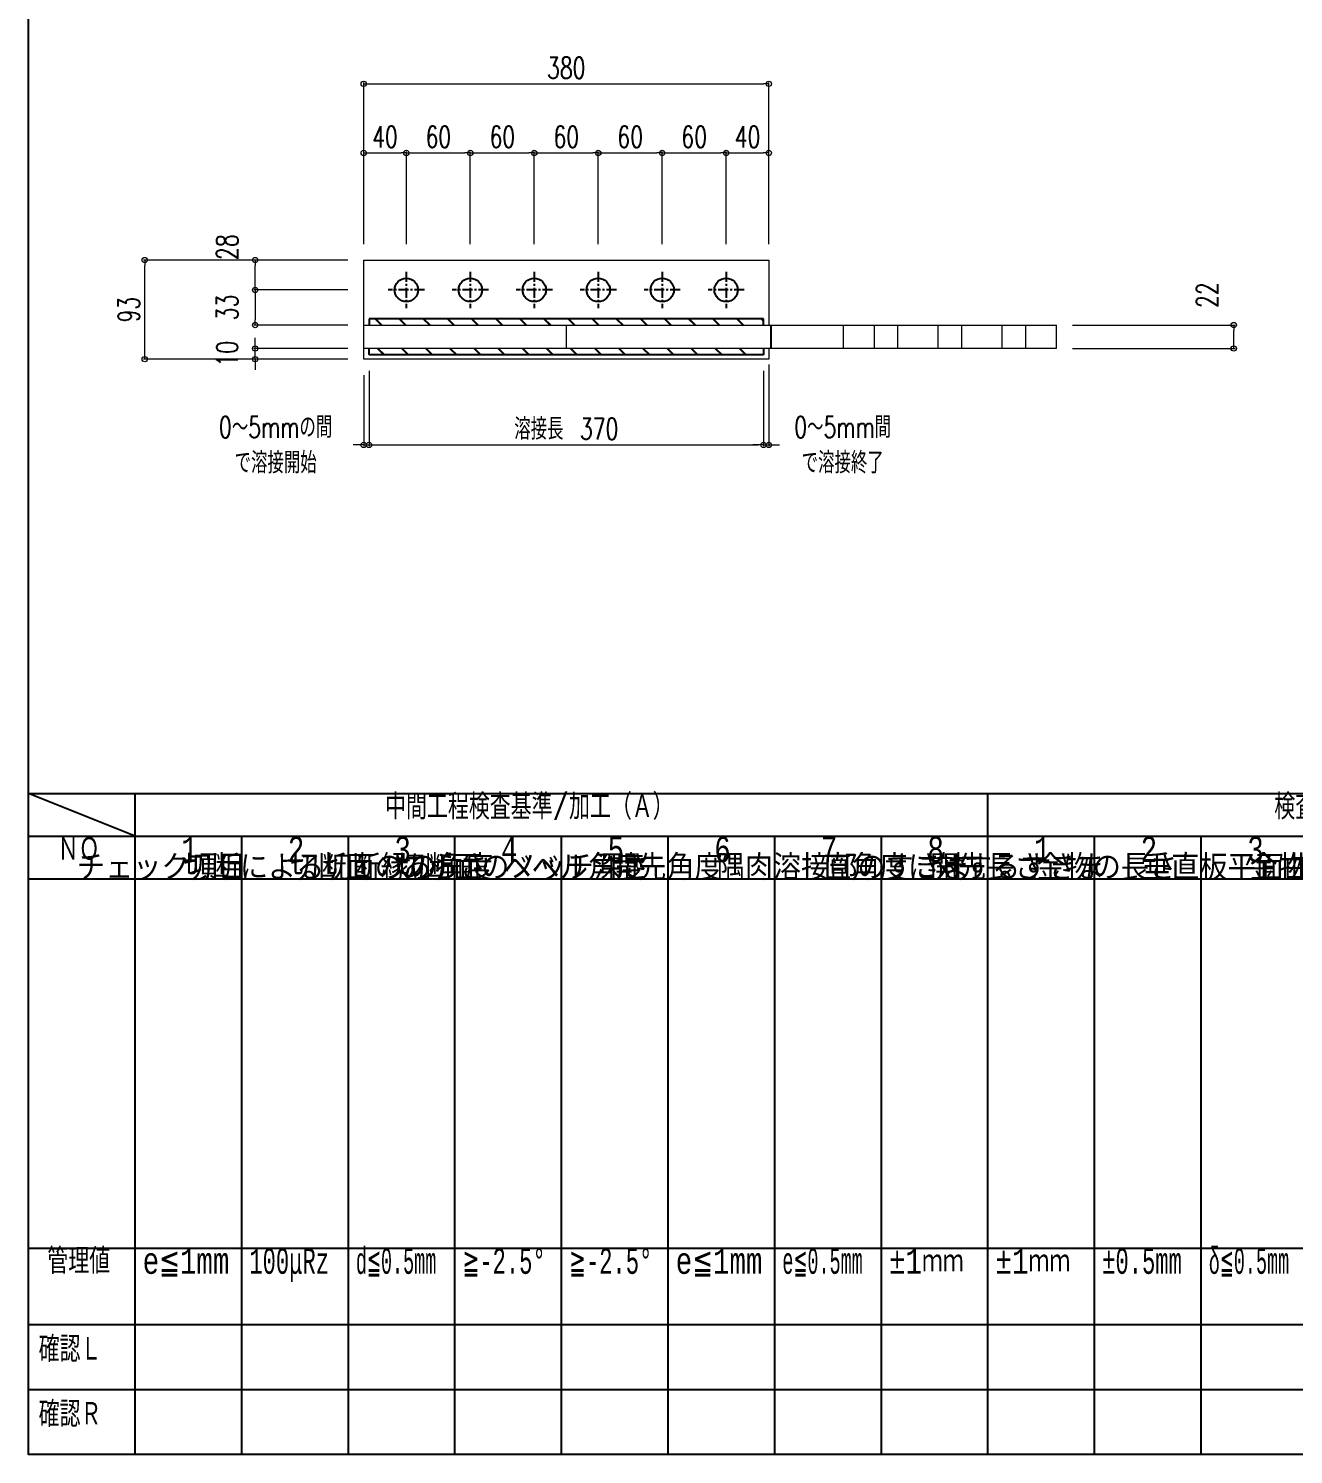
# Model space of a CAD drawing. Header units: millimetres. Extents: x -11384 to 29624, y 0 to 17788.
# Drawn here: x 3444 to 4631, y 2456 to 3794 of the extents above; entities that cross this region are included whole.
import ezdxf
from ezdxf.enums import TextEntityAlignment as Align

# ---------------------------------------------------------------- set-up
doc = ezdxf.new("R2010")
doc.units = ezdxf.units.MM
doc.header["$LTSCALE"] = 5
doc.linetypes.add('ACAD_ISO03W100', pattern=[30, 12, -18])
doc.linetypes.add('CENTER1', pattern=[10, 6.25, -1.25, 1.25, -1.25])
doc.layers.get('0').update_dxf_attribs({"color": 255})
doc.layers.get('DEFPOINTS').update_dxf_attribs({"color": 255})
for name, color, linetype in [('寸法', 4, 'Continuous'), ('文字', 7, 'Continuous'), ('溶接', 241, 'Continuous'), ('補助線', 7, 'ACAD_ISO03W100'), ('金物', 142, 'Continuous')]:
    doc.layers.add(name, color=color, linetype=linetype)
doc.styles.add('DLSTANDARD1', font='monotxt.shx', dxfattribs={"width": 0.6, "bigfont": 'extfont'})
doc.styles.add('KANJI', font='simplex.shx', dxfattribs={"width": 0.7, "bigfont": 'extfont2.shx'})
doc.styles.add('TATEGAKI', font='txt', dxfattribs={"bigfont": 'bigfont.shx'})
doc.dimstyles.new('一般寸法-小さめ', dxfattribs={"dimscale": 10, "dimtxt": 2, "dimasz": 0.5, "dimexe": 0.125, "dimexo": 1.5, "dimgap": 0.5, "dimtad": 1, "dimtxsty": 'KANJI', "dimblk": 'ORIGIN', "dimcen": 0, "dimclrd": 256, "dimclre": 256, "dimclrt": 256, "dimadec": 0, "dimazin": 0, "dimtfac": 1, "dimtmove": 2, "dimatfit": 2, "dimfxl": 0, "dimtolj": 2, "dimlwd": 5, "dimlwe": 5, "dimarcsym": 0})

# ---------------------------------------------------------------- blocks, each defined once
blk = doc.blocks.new('_Origin')
at = {"color": 0, "linetype": 'ByBlock', "lineweight": -2}
blk.add_line((0, 0), (-1, 0), dxfattribs=at)
blk.add_circle((0, 0), 0.5, dxfattribs=at)
blk = doc.blocks.new('*D726')
at = {"layer": 'DEFPOINTS', "color": 0, "transparency": 16777216}
for p in [(3553, 3576.6), (3758.4, 3576.6), (3758.4, 3483.6)]:
    blk.add_point(p, dxfattribs=at)
at = {"layer": '寸法', "lineweight": 5, "transparency": 16777216}
for p, q in [((3743.4, 3576.6), (3551.7, 3576.6)), ((3553, 3488.6), (3553, 3571.6)), ((3743.4, 3483.6), (3551.7, 3483.6))]:
    blk.add_line(p, q, dxfattribs=at)
at = {"layer": '寸法', "lineweight": 5, "transparency": 16777216, "xscale": 5, "yscale": 5, "zscale": 5}
for p, rotation in [((3553, 3576.6), 90), ((3553, 3483.6), 270)]:
    blk.add_blockref('_Origin', p, dxfattribs=dict(at, rotation=rotation))
at = {"layer": '寸法', "transparency": 16777216, "insert": (3538, 3530.1), "char_height": 20, "attachment_point": 5, "rotation": 90, "style": 'KANJI'}
blk.add_mtext('\\A2;93', dxfattribs=at)
blk = doc.blocks.new('*D727')
at = {"layer": 'DEFPOINTS', "color": 0, "transparency": 16777216}
for p in [(4408.4, 3515.6), (4574.5, 3515.6), (4408.4, 3493.6)]:
    blk.add_point(p, dxfattribs=at)
at = {"layer": '寸法', "lineweight": 5, "transparency": 16777216}
for p, q in [((4423.4, 3515.6), (4575.8, 3515.6)), ((4574.5, 3498.6), (4574.5, 3510.6)), ((4423.4, 3493.6), (4575.8, 3493.6))]:
    blk.add_line(p, q, dxfattribs=at)
at = {"layer": '寸法', "lineweight": 5, "transparency": 16777216, "xscale": 5, "yscale": 5, "zscale": 5}
for p, rotation in [((4574.5, 3515.6), 90), ((4574.5, 3493.6), 270)]:
    blk.add_blockref('_Origin', p, dxfattribs=dict(at, rotation=rotation))
at = {"layer": '寸法', "transparency": 16777216, "insert": (4549.5, 3543.7), "char_height": 20, "attachment_point": 5, "rotation": 90, "style": 'KANJI'}
blk.add_mtext('\\A2;22', dxfattribs=at)
blk = doc.blocks.new('*D723')
at = {"layer": 'DEFPOINTS', "color": 0, "transparency": 16777216}
for p in [(3656.6, 3576.6), (3758.4, 3576.6), (3758.4, 3548.6)]:
    blk.add_point(p, dxfattribs=at)
at = {"layer": '寸法', "lineweight": 5, "transparency": 16777216}
for p, q in [((3743.4, 3576.6), (3655.3, 3576.6)), ((3656.6, 3553.6), (3656.6, 3571.6)), ((3743.4, 3548.6), (3655.3, 3548.6))]:
    blk.add_line(p, q, dxfattribs=at)
at = {"layer": '寸法', "lineweight": 5, "transparency": 16777216, "xscale": 5, "yscale": 5, "zscale": 5}
for p, rotation in [((3656.6, 3576.6), 90), ((3656.6, 3548.6), 270)]:
    blk.add_blockref('_Origin', p, dxfattribs=dict(at, rotation=rotation))
at = {"layer": '寸法', "transparency": 16777216, "insert": (3630.3, 3588.7), "char_height": 20, "attachment_point": 5, "rotation": 90, "style": 'KANJI'}
blk.add_mtext('\\A2;28', dxfattribs=at)
blk = doc.blocks.new('*D724')
at = {"layer": 'DEFPOINTS', "color": 0, "transparency": 16777216}
for p in [(3656.6, 3493.6), (3758.4, 3493.6), (3758.4, 3483.6)]:
    blk.add_point(p, dxfattribs=at)
at = {"layer": '寸法', "lineweight": 5, "transparency": 16777216}
for p, q in [((3743.4, 3493.6), (3655.3, 3493.6)), ((3656.6, 3498.6), (3656.6, 3503.6)), ((3656.6, 3483.6), (3656.6, 3493.6)), ((3743.4, 3483.6), (3655.3, 3483.6)), ((3656.6, 3478.6), (3656.6, 3473.6))]:
    blk.add_line(p, q, dxfattribs=at)
at = {"layer": '寸法', "lineweight": 5, "transparency": 16777216, "xscale": 5, "yscale": 5, "zscale": 5}
for p, rotation in [((3656.6, 3493.6), 270), ((3656.6, 3483.6), 90)]:
    blk.add_blockref('_Origin', p, dxfattribs=dict(at, rotation=rotation))
at = {"layer": '寸法', "transparency": 16777216, "insert": (3630.3, 3488.7), "char_height": 20, "attachment_point": 5, "rotation": 90, "style": 'KANJI'}
blk.add_mtext('\\A2;10', dxfattribs=at)
blk = doc.blocks.new('*D725')
at = {"layer": 'DEFPOINTS', "color": 0, "transparency": 16777216}
for p in [(3758.4, 3548.6), (3656.6, 3515.6), (3758.4, 3515.6)]:
    blk.add_point(p, dxfattribs=at)
at = {"layer": '寸法', "lineweight": 5, "transparency": 16777216}
for p, q in [((3743.4, 3548.6), (3655.3, 3548.6)), ((3656.6, 3543.6), (3656.6, 3520.6)), ((3743.4, 3515.6), (3655.3, 3515.6))]:
    blk.add_line(p, q, dxfattribs=at)
at = {"layer": '寸法', "lineweight": 5, "transparency": 16777216, "xscale": 5, "yscale": 5, "zscale": 5}
for p, rotation in [((3656.6, 3548.6), 90), ((3656.6, 3515.6), 270)]:
    blk.add_blockref('_Origin', p, dxfattribs=dict(at, rotation=rotation))
at = {"layer": '寸法', "transparency": 16777216, "insert": (3630.3, 3532.1), "char_height": 20, "attachment_point": 5, "rotation": 90, "style": 'KANJI'}
blk.add_mtext('\\A2;33', dxfattribs=at)
blk = doc.blocks.new('*D769')
at = {"layer": 'DEFPOINTS', "color": 0, "linetype": 'Continuous', "transparency": 16777216}
for p in [(3758.4, 3483.6), (3763.4, 3483.6), (3763.4, 3403.1)]:
    blk.add_point(p, dxfattribs=at)
at = {"layer": '寸法', "linetype": 'Continuous', "lineweight": 5, "transparency": 16777216}
for p, q in [((3758.4, 3468.6), (3758.4, 3401.9)), ((3763.4, 3468.6), (3763.4, 3401.9)), ((3753.4, 3403.1), (3748.4, 3403.1)), ((3758.4, 3403.1), (3763.4, 3403.1)), ((3768.4, 3403.1), (3773.4, 3403.1))]:
    blk.add_line(p, q, dxfattribs=at)
at = {"layer": '寸法', "linetype": 'Continuous', "lineweight": 5, "transparency": 16777216, "xscale": 5, "yscale": 5, "zscale": 5}
blk.add_blockref('_Origin', (3758.4, 3403.1), dxfattribs=at)
at = {"layer": '寸法', "linetype": 'Continuous', "lineweight": 5, "transparency": 16777216, "xscale": 5, "yscale": 5, "zscale": 5, "rotation": 180}
blk.add_blockref('_Origin', (3763.4, 3403.1), dxfattribs=at)
at = {"layer": '寸法', "linetype": 'Continuous', "transparency": 16777216, "insert": (3675.8, 3403.1), "char_height": 20, "attachment_point": 5, "style": 'KANJI'}
blk.add_mtext('\\A2;0～5mmの間\\Pで溶接開始', dxfattribs=at)
blk = doc.blocks.new('*D770')
at = {"layer": 'DEFPOINTS', "color": 0, "linetype": 'Continuous', "transparency": 16777216}
for p in [(3763.4, 3487.6), (4133.4, 3487.6), (4133.4, 3403.1)]:
    blk.add_point(p, dxfattribs=at)
at = {"layer": '寸法', "linetype": 'Continuous', "lineweight": 5, "transparency": 16777216}
for p, q in [((3763.4, 3472.6), (3763.4, 3401.9)), ((4133.4, 3472.6), (4133.4, 3401.9)), ((3768.4, 3403.1), (4128.4, 3403.1))]:
    blk.add_line(p, q, dxfattribs=at)
at = {"layer": '寸法', "linetype": 'Continuous', "lineweight": 5, "transparency": 16777216, "xscale": 5, "yscale": 5, "zscale": 5, "rotation": 180}
blk.add_blockref('_Origin', (3763.4, 3403.1), dxfattribs=at)
at = {"layer": '寸法', "linetype": 'Continuous', "lineweight": 5, "transparency": 16777216, "xscale": 5, "yscale": 5, "zscale": 5}
blk.add_blockref('_Origin', (4133.4, 3403.1), dxfattribs=at)
at = {"layer": '寸法', "linetype": 'Continuous', "transparency": 16777216, "insert": (3948.4, 3418.1), "char_height": 20, "attachment_point": 5, "style": 'KANJI'}
blk.add_mtext('\\A2;溶接長\u3000370', dxfattribs=at)
blk = doc.blocks.new('*D771')
at = {"layer": 'DEFPOINTS', "color": 0, "linetype": 'Continuous', "transparency": 16777216}
for p in [(4138.4, 3493.6), (4133.4, 3487.6), (4138.4, 3403.1)]:
    blk.add_point(p, dxfattribs=at)
at = {"layer": '寸法', "linetype": 'Continuous', "lineweight": 5, "transparency": 16777216}
for p, q in [((4138.4, 3478.6), (4138.4, 3401.9)), ((4133.4, 3472.6), (4133.4, 3401.9)), ((4128.4, 3403.1), (4123.4, 3403.1)), ((4133.4, 3403.1), (4138.4, 3403.1)), ((4143.4, 3403.1), (4148.4, 3403.1))]:
    blk.add_line(p, q, dxfattribs=at)
at = {"layer": '寸法', "linetype": 'Continuous', "lineweight": 5, "transparency": 16777216, "xscale": 5, "yscale": 5, "zscale": 5}
blk.add_blockref('_Origin', (4133.4, 3403.1), dxfattribs=at)
at = {"layer": '寸法', "linetype": 'Continuous', "lineweight": 5, "transparency": 16777216, "xscale": 5, "yscale": 5, "zscale": 5, "rotation": 180}
blk.add_blockref('_Origin', (4138.4, 3403.1), dxfattribs=at)
at = {"layer": '寸法', "linetype": 'Continuous', "transparency": 16777216, "insert": (4207.7, 3403.1), "char_height": 20, "attachment_point": 5, "style": 'KANJI'}
blk.add_mtext('\\A2;0～5mm間\\Pで溶接終了', dxfattribs=at)
blk = doc.blocks.new('*D775')
at = {"layer": 'DEFPOINTS', "color": 0, "linetype": 'Continuous', "transparency": 16777216}
for p in [(3798.4, 3677.1), (3758.4, 3576.6), (3798.4, 3576.6)]:
    blk.add_point(p, dxfattribs=at)
at = {"layer": '寸法', "linetype": 'Continuous', "lineweight": 5, "transparency": 16777216}
for p, q in [((3758.4, 3591.6), (3758.4, 3678.3)), ((3763.4, 3677.1), (3793.4, 3677.1)), ((3798.4, 3591.6), (3798.4, 3678.3))]:
    blk.add_line(p, q, dxfattribs=at)
at = {"layer": '寸法', "linetype": 'Continuous', "lineweight": 5, "transparency": 16777216, "xscale": 5, "yscale": 5, "zscale": 5, "rotation": 180}
blk.add_blockref('_Origin', (3758.4, 3677.1), dxfattribs=at)
at = {"layer": '寸法', "linetype": 'Continuous', "lineweight": 5, "transparency": 16777216, "xscale": 5, "yscale": 5, "zscale": 5}
blk.add_blockref('_Origin', (3798.4, 3677.1), dxfattribs=at)
at = {"layer": '寸法', "linetype": 'Continuous', "transparency": 16777216, "insert": (3778.4, 3692.1), "char_height": 20, "attachment_point": 5, "style": 'KANJI'}
blk.add_mtext('\\A2;40', dxfattribs=at)
blk = doc.blocks.new('*D781')
at = {"layer": 'DEFPOINTS', "color": 0, "linetype": 'Continuous', "transparency": 16777216}
for p in [(3858.4, 3677.1), (3798.4, 3576.6), (3858.4, 3576.6)]:
    blk.add_point(p, dxfattribs=at)
at = {"layer": '寸法', "linetype": 'Continuous', "lineweight": 5, "transparency": 16777216}
for p, q in [((3798.4, 3591.6), (3798.4, 3678.3)), ((3803.4, 3677.1), (3853.4, 3677.1)), ((3858.4, 3591.6), (3858.4, 3678.3))]:
    blk.add_line(p, q, dxfattribs=at)
at = {"layer": '寸法', "linetype": 'Continuous', "lineweight": 5, "transparency": 16777216, "xscale": 5, "yscale": 5, "zscale": 5, "rotation": 180}
blk.add_blockref('_Origin', (3798.4, 3677.1), dxfattribs=at)
at = {"layer": '寸法', "linetype": 'Continuous', "lineweight": 5, "transparency": 16777216, "xscale": 5, "yscale": 5, "zscale": 5}
blk.add_blockref('_Origin', (3858.4, 3677.1), dxfattribs=at)
at = {"layer": '寸法', "linetype": 'Continuous', "transparency": 16777216, "insert": (3828.4, 3692.1), "char_height": 20, "attachment_point": 5, "style": 'KANJI'}
blk.add_mtext('\\A2;60', dxfattribs=at)
blk = doc.blocks.new('*D776')
at = {"layer": 'DEFPOINTS', "color": 0, "linetype": 'Continuous', "transparency": 16777216}
for p in [(3918.4, 3677.1), (3858.4, 3576.6), (3918.4, 3576.6)]:
    blk.add_point(p, dxfattribs=at)
at = {"layer": '寸法', "linetype": 'Continuous', "lineweight": 5, "transparency": 16777216}
for p, q in [((3858.4, 3591.6), (3858.4, 3678.3)), ((3863.4, 3677.1), (3913.4, 3677.1)), ((3918.4, 3591.6), (3918.4, 3678.3))]:
    blk.add_line(p, q, dxfattribs=at)
at = {"layer": '寸法', "linetype": 'Continuous', "lineweight": 5, "transparency": 16777216, "xscale": 5, "yscale": 5, "zscale": 5, "rotation": 180}
blk.add_blockref('_Origin', (3858.4, 3677.1), dxfattribs=at)
at = {"layer": '寸法', "linetype": 'Continuous', "lineweight": 5, "transparency": 16777216, "xscale": 5, "yscale": 5, "zscale": 5}
blk.add_blockref('_Origin', (3918.4, 3677.1), dxfattribs=at)
at = {"layer": '寸法', "linetype": 'Continuous', "transparency": 16777216, "insert": (3888.4, 3692.1), "char_height": 20, "attachment_point": 5, "style": 'KANJI'}
blk.add_mtext('\\A2;60', dxfattribs=at)
blk = doc.blocks.new('*D777')
at = {"layer": 'DEFPOINTS', "color": 0, "linetype": 'Continuous', "transparency": 16777216}
for p in [(3978.4, 3677.1), (3918.4, 3576.6), (3978.4, 3576.6)]:
    blk.add_point(p, dxfattribs=at)
at = {"layer": '寸法', "linetype": 'Continuous', "lineweight": 5, "transparency": 16777216}
for p, q in [((3918.4, 3591.6), (3918.4, 3678.3)), ((3923.4, 3677.1), (3973.4, 3677.1)), ((3978.4, 3591.6), (3978.4, 3678.3))]:
    blk.add_line(p, q, dxfattribs=at)
at = {"layer": '寸法', "linetype": 'Continuous', "lineweight": 5, "transparency": 16777216, "xscale": 5, "yscale": 5, "zscale": 5, "rotation": 180}
blk.add_blockref('_Origin', (3918.4, 3677.1), dxfattribs=at)
at = {"layer": '寸法', "linetype": 'Continuous', "lineweight": 5, "transparency": 16777216, "xscale": 5, "yscale": 5, "zscale": 5}
blk.add_blockref('_Origin', (3978.4, 3677.1), dxfattribs=at)
at = {"layer": '寸法', "linetype": 'Continuous', "transparency": 16777216, "insert": (3948.4, 3692.1), "char_height": 20, "attachment_point": 5, "style": 'KANJI'}
blk.add_mtext('\\A2;60', dxfattribs=at)
blk = doc.blocks.new('*D782')
at = {"layer": 'DEFPOINTS', "color": 0, "linetype": 'Continuous', "transparency": 16777216}
for p in [(4038.4, 3677.1), (3978.4, 3576.6), (4038.4, 3576.6)]:
    blk.add_point(p, dxfattribs=at)
at = {"layer": '寸法', "linetype": 'Continuous', "lineweight": 5, "transparency": 16777216}
for p, q in [((3978.4, 3591.6), (3978.4, 3678.3)), ((3983.4, 3677.1), (4033.4, 3677.1)), ((4038.4, 3591.6), (4038.4, 3678.3))]:
    blk.add_line(p, q, dxfattribs=at)
at = {"layer": '寸法', "linetype": 'Continuous', "lineweight": 5, "transparency": 16777216, "xscale": 5, "yscale": 5, "zscale": 5, "rotation": 180}
blk.add_blockref('_Origin', (3978.4, 3677.1), dxfattribs=at)
at = {"layer": '寸法', "linetype": 'Continuous', "lineweight": 5, "transparency": 16777216, "xscale": 5, "yscale": 5, "zscale": 5}
blk.add_blockref('_Origin', (4038.4, 3677.1), dxfattribs=at)
at = {"layer": '寸法', "linetype": 'Continuous', "transparency": 16777216, "insert": (4008.4, 3692.1), "char_height": 20, "attachment_point": 5, "style": 'KANJI'}
blk.add_mtext('\\A2;60', dxfattribs=at)
blk = doc.blocks.new('*D778')
at = {"layer": 'DEFPOINTS', "color": 0, "linetype": 'Continuous', "transparency": 16777216}
for p in [(4098.4, 3677.1), (4038.4, 3576.6), (4098.4, 3576.6)]:
    blk.add_point(p, dxfattribs=at)
at = {"layer": '寸法', "linetype": 'Continuous', "lineweight": 5, "transparency": 16777216}
for p, q in [((4038.4, 3591.6), (4038.4, 3678.3)), ((4043.4, 3677.1), (4093.4, 3677.1)), ((4098.4, 3591.6), (4098.4, 3678.3))]:
    blk.add_line(p, q, dxfattribs=at)
at = {"layer": '寸法', "linetype": 'Continuous', "lineweight": 5, "transparency": 16777216, "xscale": 5, "yscale": 5, "zscale": 5, "rotation": 180}
blk.add_blockref('_Origin', (4038.4, 3677.1), dxfattribs=at)
at = {"layer": '寸法', "linetype": 'Continuous', "lineweight": 5, "transparency": 16777216, "xscale": 5, "yscale": 5, "zscale": 5}
blk.add_blockref('_Origin', (4098.4, 3677.1), dxfattribs=at)
at = {"layer": '寸法', "linetype": 'Continuous', "transparency": 16777216, "insert": (4068.4, 3692.1), "char_height": 20, "attachment_point": 5, "style": 'KANJI'}
blk.add_mtext('\\A2;60', dxfattribs=at)
blk = doc.blocks.new('*D779')
at = {"layer": 'DEFPOINTS', "color": 0, "linetype": 'Continuous', "transparency": 16777216}
for p in [(4138.4, 3677.1), (4098.4, 3576.6), (4138.4, 3576.6)]:
    blk.add_point(p, dxfattribs=at)
at = {"layer": '寸法', "linetype": 'Continuous', "lineweight": 5, "transparency": 16777216}
for p, q in [((4098.4, 3591.6), (4098.4, 3678.3)), ((4103.4, 3677.1), (4133.4, 3677.1)), ((4138.4, 3591.6), (4138.4, 3678.3))]:
    blk.add_line(p, q, dxfattribs=at)
at = {"layer": '寸法', "linetype": 'Continuous', "lineweight": 5, "transparency": 16777216, "xscale": 5, "yscale": 5, "zscale": 5, "rotation": 180}
blk.add_blockref('_Origin', (4098.4, 3677.1), dxfattribs=at)
at = {"layer": '寸法', "linetype": 'Continuous', "lineweight": 5, "transparency": 16777216, "xscale": 5, "yscale": 5, "zscale": 5}
blk.add_blockref('_Origin', (4138.4, 3677.1), dxfattribs=at)
at = {"layer": '寸法', "linetype": 'Continuous', "transparency": 16777216, "insert": (4118.4, 3692.1), "char_height": 20, "attachment_point": 5, "style": 'KANJI'}
blk.add_mtext('\\A2;40', dxfattribs=at)
blk = doc.blocks.new('*D780')
at = {"layer": 'DEFPOINTS', "color": 0, "linetype": 'Continuous', "transparency": 16777216}
for p in [(4138.4, 3741.9), (3758.4, 3576.6), (4138.4, 3576.6)]:
    blk.add_point(p, dxfattribs=at)
at = {"layer": '寸法', "linetype": 'Continuous', "lineweight": 5, "transparency": 16777216}
for p, q in [((3758.4, 3591.6), (3758.4, 3743.2)), ((3763.4, 3741.9), (4133.4, 3741.9)), ((4138.4, 3591.6), (4138.4, 3743.2))]:
    blk.add_line(p, q, dxfattribs=at)
at = {"layer": '寸法', "linetype": 'Continuous', "lineweight": 5, "transparency": 16777216, "xscale": 5, "yscale": 5, "zscale": 5, "rotation": 180}
blk.add_blockref('_Origin', (3758.4, 3741.9), dxfattribs=at)
at = {"layer": '寸法', "linetype": 'Continuous', "lineweight": 5, "transparency": 16777216, "xscale": 5, "yscale": 5, "zscale": 5}
blk.add_blockref('_Origin', (4138.4, 3741.9), dxfattribs=at)
at = {"layer": '寸法', "linetype": 'Continuous', "transparency": 16777216, "insert": (3948.4, 3756.9), "char_height": 20, "attachment_point": 5, "style": 'KANJI'}
blk.add_mtext('\\A2;380', dxfattribs=at)

msp = doc.modelspace()

# ---------------------------------------------------------------- hatches: boundary and pattern name
at = {"layer": '溶接', "ltscale": 6}
h = msp.add_hatch(dxfattribs=at)
h.set_pattern_fill('JIS_LC_20', color=256, scale=0.8, angle=90)
h.set_pattern_definition([(135, (1853.385, 436.585), (-11.31371, -11.31371), []), (135, (1853.385, 436.905), (-11.31371, -11.31371), [])])
h.paths.add_polyline_path([(3941.385, 3515.585), (3763.385, 3515.585), (3763.385, 3521.585), (3941.385, 3521.585)])
h.paths.add_polyline_path([(4124.385, 3515.585), (3941.385, 3515.585), (3941.385, 3521.585), (4124.385, 3521.585)])
h.paths.add_polyline_path([(4133.385, 3515.585), (4124.385, 3515.585), (4124.385, 3521.585), (4133.385, 3521.585)])
h = msp.add_hatch(dxfattribs=at)
h.set_pattern_fill('JIS_LC_20', color=256, scale=0.8, angle=90)
h.set_pattern_definition([(135, (1853.385, 433.585), (-11.31371, -11.31371), []), (135, (1853.385, 433.905), (-11.31371, -11.31371), [])])
h.paths.add_polyline_path([(3941.385, 3493.585), (3763.385, 3493.585), (3763.385, 3487.585), (3941.385, 3487.585)])
h.paths.add_polyline_path([(4124.385, 3493.585), (3941.385, 3493.585), (3941.385, 3487.585), (4124.385, 3487.585)])
h.paths.add_polyline_path([(4133.385, 3493.585), (4124.385, 3493.585), (4124.385, 3487.585), (4133.385, 3487.585)])

# ---------------------------------------------------------------- linework, layer by layer
at = {"linetype": 'Continuous', "lineweight": -3}
for p, q in [((3444, 3076), (6648, 3076)), ((3444, 3036), (6648, 3036)), ((3444, 2996), (6344, 2996)), ((3444, 2649.709), (6344, 2649.709)), ((3444, 2577.936), (6344, 2577.936)), ((3444, 2516.968), (6344, 2516.968))]:
    msp.add_line(p, q, dxfattribs=at)
msp.add_lwpolyline([(3444, 4672), (6648, 4672), (6648, 2456), (3444, 2456)], close=True, dxfattribs=at)
at = {"layer": '寸法', "linetype": 'CENTER1', "ltscale": 0.3}
for p, q in [((3798.385, 3565.585), (3798.385, 3531.585)), ((3858.385, 3565.585), (3858.385, 3531.585)), ((3918.385, 3565.585), (3918.385, 3531.585)), ((3978.385, 3565.585), (3978.385, 3531.585)), ((4038.385, 3565.585), (4038.385, 3531.585)), ((4098.385, 3565.585), (4098.385, 3531.585)), ((3815.385, 3548.585), (3781.385, 3548.585)), ((3875.385, 3548.585), (3841.385, 3548.585)), ((3935.385, 3548.585), (3901.385, 3548.585)), ((3995.385, 3548.585), (3961.385, 3548.585)), ((4055.385, 3548.585), (4021.385, 3548.585)), ((4115.385, 3548.585), (4081.385, 3548.585))]:
    msp.add_line(p, q, dxfattribs=at)
at = {"layer": '寸法', "linetype": 'Continuous'}
for p, q in [((3544, 3036), (3444, 3076)), ((3544, 2456), (3544, 3076)), ((4344, 2456), (4344, 3076)), ((3644, 2456), (3644, 3036)), ((3744, 2456), (3744, 3036)), ((3844, 2456), (3844, 3036)), ((3944, 2456), (3944, 3036)), ((4044, 2456), (4044, 3036)), ((4144, 2456), (4144, 3036)), ((4244, 2456), (4244, 3036)), ((4444, 2456), (4444, 3036)), ((4544, 2456), (4544, 3036))]:
    msp.add_line(p, q, dxfattribs=at)
at = {"layer": '溶接'}
for p, q in [((4133.385, 3521.585), (3763.385, 3521.585)), ((4133.385, 3515.585), (4133.385, 3521.585)), ((4133.385, 3493.585), (4133.385, 3487.585)), ((4133.385, 3487.585), (3763.385, 3487.585))]:
    msp.add_line(p, q, dxfattribs=at)
at = {"layer": '溶接', "linetype": 'Continuous'}
for p, q in [((3763.385, 3521.585), (3763.385, 3515.585)), ((3763.385, 3487.585), (3763.385, 3493.585))]:
    msp.add_line(p, q, dxfattribs=at)
at = {"layer": '補助線', "lineweight": 18}
for p, q in [((4237.385, 3493.585), (4237.385, 3515.585)), ((4259.385, 3493.585), (4259.385, 3515.585)), ((4297.385, 3493.585), (4297.385, 3515.585)), ((4319.385, 3493.585), (4319.385, 3515.585)), ((4357.385, 3493.585), (4357.385, 3515.585)), ((4379.385, 3493.585), (4379.385, 3515.585))]:
    msp.add_line(p, q, dxfattribs=at)
at = {"layer": '金物', "lineweight": 18}
for p, q in [((3758.385, 3483.585), (3758.385, 3576.585)), ((3758.385, 3576.585), (4138.385, 3576.585)), ((4138.385, 3576.585), (4138.385, 3515.585)), ((3758.385, 3515.585), (4408.385, 3515.585)), ((3948.385, 3515.585), (3948.385, 3493.585)), ((3948.385, 3515.585), (3948.385, 3496.585)), ((4208.385, 3493.585), (4208.385, 3515.585)), ((4408.385, 3493.585), (4408.385, 3515.585)), ((4408.385, 3493.585), (3758.385, 3493.585)), ((4138.385, 3493.585), (4138.385, 3483.585)), ((4138.385, 3483.585), (3758.385, 3483.585))]:
    msp.add_line(p, q, dxfattribs=at)
at = {"layer": '金物', "ltscale": 2}
msp.add_line((4140.385, 3515.585), (4140.385, 3493.585), dxfattribs=at)
at = {"layer": '金物', "ltscale": 2.5}
for centre in [(3798.385, 3548.585), (3858.385, 3548.585), (3918.385, 3548.585), (3978.385, 3548.585), (4038.385, 3548.585), (4098.385, 3548.585)]:
    msp.add_circle(centre, 11, dxfattribs=at)

# ---------------------------------------------------------------- texts
at = {"layer": '文字', "color": 0, "linetype": 'Continuous', "ltscale": 6, "style": 'DLSTANDARD1'}
for s, width, p in [('中間工程検査基準/加工（Ａ）', 0.74375, (3778.447, 3044.574)), ('検査基準/製品寸法（Ｂ）', 0.74375, (4612.562, 3044.574)), ('ＮＯ', 0.74375, (3471.463, 3004.574)), ('1', 0.74375, (3587.207, 3004.574)), ('2', 0.74375, (3687.207, 3004.574)), ('3', 0.74375, (3787.207, 3004.574)), ('4', 0.74375, (3887.207, 3004.574)), ('5', 0.74375, (3987.207, 3004.574)), ('6', 0.74375, (4087.207, 3004.574)), ('7', 0.74375, (4187.207, 3004.574)), ('1', 0.74375, (4387.207, 3004.574)), ('2', 0.74375, (4487.207, 3004.574)), ('3', 0.74375, (4587.207, 3004.574)), ('管理値', 0.74375, (3461.648, 2618.284)), ('e≦1mm', 0.74375, (3551.094, 2618.284)), ('100μRz', 0.6, (3651.094, 2618.284)), ('d≦0.5mm', 0.5, (3751.094, 2618.284)), ('≧-2.5°', 0.6, (3851.094, 2618.284)), ('≧-2.5°', 0.6, (3951.094, 2618.284)), ('e≦1mm', 0.74375, (4051.094, 2618.284)), ('e≦0.5mm', 0.5, (4151.094, 2618.284)), ('±1ｍｍ', 0.74375, (4351.094, 2618.284)), ('±0.5mm', 0.6, (4451.094, 2618.284)), ('δ≦0.5mm', 0.5, (4551.094, 2618.284)), ('確認Ｌ', 0.74375, (3453.522, 2535.593)), ('確認Ｒ', 0.74375, (3453.522, 2474.625))]:
    msp.add_text(s, height=24, dxfattribs=dict(at, width=width)).set_placement(p, align=Align.BOTTOM_LEFT)
at = {"layer": '文字', "color": 1, "linetype": 'Continuous', "ltscale": 6, "style": 'DLSTANDARD1', "width": 0.74375}
for s, p in [('8', (4287.207, 3004.574)), ('±1ｍｍ', (4251.094, 2618.284))]:
    msp.add_text(s, height=24, dxfattribs=at).set_placement(p, align=Align.BOTTOM_LEFT)
at = {"layer": '文字', "color": 0, "linetype": 'Continuous', "ltscale": 6, "style": 'TATEGAKI'}
for s, p in [('チェック項目', (3489.476, 2987.673)), ('切断による切断縁の角度', (3589.476, 2987.673)), ('切断面のあらさ', (3689.476, 2987.673)), ('切断面のノッチ深さ', (3789.476, 2987.673)), ('ベベル角度', (3889.476, 2987.673)), ('開先角度', (3989.476, 2987.673)), ('隅肉溶接部のすきま', (4089.476, 2987.673)), ('直角度に対するすきま', (4189.476, 2987.673)), ('金物の長さ', (4389.476, 2987.673)), ('垂直板平面曲がり', (4489.476, 2987.673)), ('金物のねじれ', (4589.476, 2987.673))]:
    msp.add_text(s, height=24, dxfattribs=at).set_placement(p, align=Align.BOTTOM_LEFT)
at = {"layer": '文字', "color": 1, "linetype": 'Continuous', "ltscale": 6, "style": 'TATEGAKI'}
msp.add_text('開先長さ', height=24, dxfattribs=at).set_placement((4289.476, 2987.673), align=Align.BOTTOM_LEFT)

# ---------------------------------------------------------------- dimensions: what is measured, and where the dimension line sits
at = {"layer": '寸法', "linetype": 'Continuous'}
for base, p1, p2, picture, middle in [((4138.385, 3741.941), (3758.385, 3576.585), (4138.385, 3576.585), '*D780', (3948.385, 3756.941)), ((3798.385, 3677.064), (3758.385, 3576.585), (3798.385, 3576.585), '*D775', (3778.385, 3692.064)), ((3858.385, 3677.064), (3798.385, 3576.585), (3858.385, 3576.585), '*D781', (3828.385, 3692.064)), ((3918.385, 3677.064), (3858.385, 3576.585), (3918.385, 3576.585), '*D776', (3888.385, 3692.064)), ((3978.385, 3677.064), (3918.385, 3576.585), (3978.385, 3576.585), '*D777', (3948.385, 3692.064)), ((4038.385, 3677.064), (3978.385, 3576.585), (4038.385, 3576.585), '*D782', (4008.385, 3692.064)), ((4098.385, 3677.064), (4038.385, 3576.585), (4098.385, 3576.585), '*D778', (4068.385, 3692.064)), ((4138.385, 3677.064), (4098.385, 3576.585), (4138.385, 3576.585), '*D779', (4118.385, 3692.064))]:
    dim = msp.add_linear_dim(base=base, p1=p1, p2=p2, dimstyle='一般寸法-小さめ', dxfattribs=at)
    dim.commit()
    dim.dimension.update_dxf_attribs({"geometry": picture, "text_midpoint": middle})
at = {"layer": '寸法'}
for base, p1, p2, angle, picture, middle in [((3656.577, 3576.585), (3758.385, 3548.585), (3758.385, 3576.585), 90, '*D723', (3630.327, 3588.676)), ((4574.505, 3515.585), (4408.385, 3493.585), (4408.385, 3515.585), 270, '*D727', (4549.505, 3543.715)), ((3656.577, 3515.585), (3758.385, 3548.585), (3758.385, 3515.585), 90, '*D725', (3630.327, 3532.085)), ((3656.577, 3493.585), (3758.385, 3483.585), (3758.385, 3493.585), 270, '*D724', (3630.327, 3488.734))]:
    dim = msp.add_linear_dim(base=base, p1=p1, p2=p2, angle=angle, dimstyle='一般寸法-小さめ', dxfattribs=at)
    dim.commit()
    dim.dimension.update_dxf_attribs({"geometry": picture, "text_midpoint": middle, "dimtype": 160})
dim = msp.add_linear_dim(base=(3552.957, 3576.585), p1=(3758.385, 3483.585), p2=(3758.385, 3576.585), angle=270, dimstyle='一般寸法-小さめ', dxfattribs=at)
dim.commit()
dim.dimension.update_dxf_attribs({"geometry": '*D726', "text_midpoint": (3537.957, 3530.085)})
at = {"layer": '寸法', "linetype": 'Continuous'}
for base, p1, p2, text, picture, middle in [((4138.385, 3403.105), (4133.385, 3487.585), (4138.385, 3493.585), '0～<>mm間\\Pで溶接終了', '*D771', (4207.728, 3403.105)), ((3763.385, 3403.105), (3758.385, 3483.585), (3763.385, 3483.585), '0～<>mmの間\\Pで溶接開始', '*D769', (3675.8, 3403.105))]:
    dim = msp.add_linear_dim(base=base, p1=p1, p2=p2, text=text, dimstyle='一般寸法-小さめ', dxfattribs=at)
    dim.commit()
    dim.dimension.update_dxf_attribs({"geometry": picture, "text_midpoint": middle, "dimtype": 160})
dim = msp.add_linear_dim(base=(4133.385, 3403.105), p1=(3763.385, 3487.585), p2=(4133.385, 3487.585), text='溶接長\u3000<>', dimstyle='一般寸法-小さめ', dxfattribs=at)
dim.commit()
dim.dimension.update_dxf_attribs({"geometry": '*D770', "text_midpoint": (3948.385, 3418.105)})

doc.saveas('drawing.dxf')
